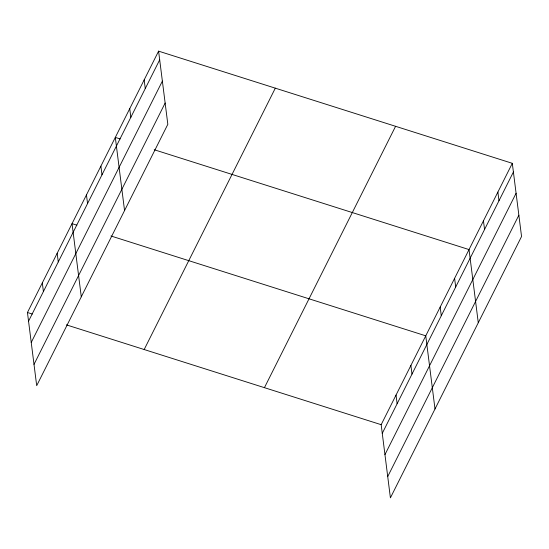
<?xml version="1.0" encoding="UTF-8"?>
<svg xmlns="http://www.w3.org/2000/svg" width="549" height="549" viewBox="0 0 549 549"><rect width="100%" height="100%" fill="white"/><g stroke="black" fill="none" stroke-linecap="round" stroke-linejoin="round"><path stroke-width="0.82" d="M158.592 51.146L167.829 124.314L36.694 385.679L27.45 312.511L158.592 51.146L512.306 163.321L521.55 236.489L390.408 497.854L381.171 424.686L512.306 163.321M28.548 321.179L159.684 59.814M31.231 342.459L162.374 81.101M34.004 364.392L165.146 103.027M144.174 349.528L275.317 88.163M264.44 387.669L395.582 126.304M382.262 433.353L513.404 171.995M384.952 454.641L516.087 193.275M387.724 476.573L518.86 215.208M120.176 138.938L115.311 137.394L124.554 210.562M154.221 149.733L469.031 249.575L478.275 322.743M76.901 225.186L72.036 223.642L81.279 296.817M110.946 235.981L425.756 335.823L435 408.991M27.45 312.511L32.316 314.049M66.36 324.85L381.171 424.686M497.881 192.075L498.979 200.742M483.456 220.822L484.554 229.496M454.606 278.322L455.697 286.99M440.181 307.069L441.272 315.744M410.892 365.442L411.99 374.116M396.028 395.067L397.126 403.735M144.161 79.893L145.259 88.567M129.736 108.647L130.834 117.314M100.886 166.148L101.984 174.815M86.461 194.895L87.559 203.562M57.171 253.267L58.269 261.935M42.314 282.886L43.405 291.553"/></g></svg>
